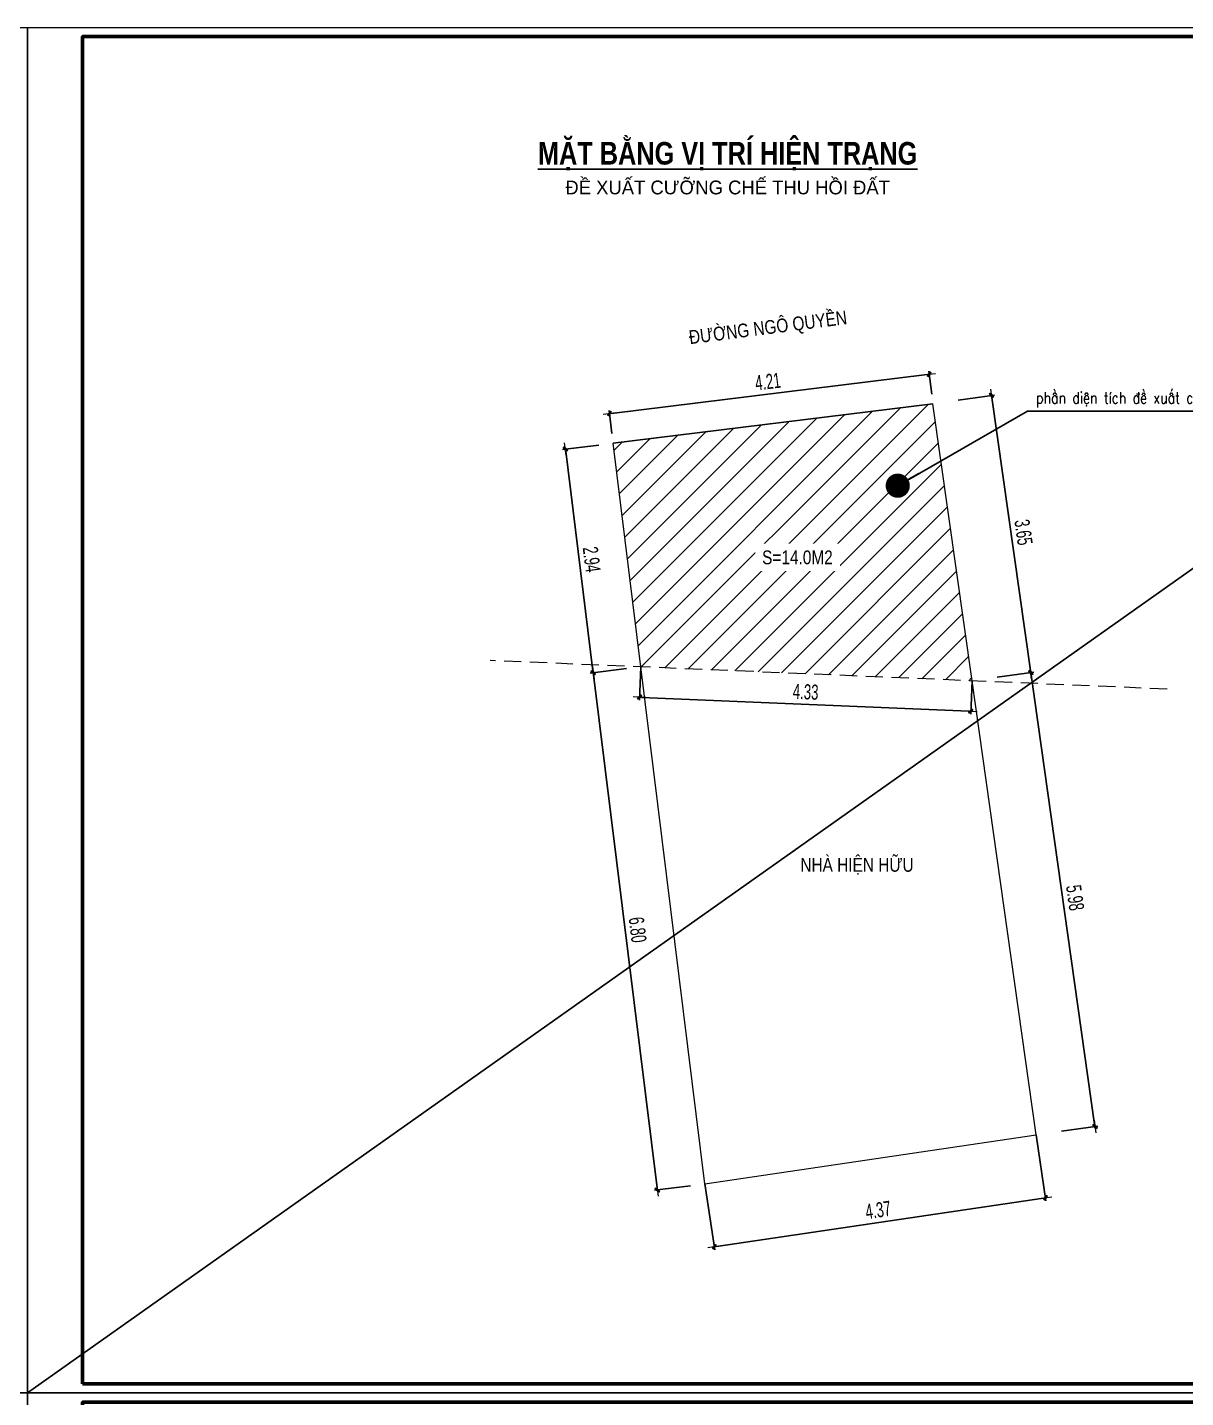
# Model space of a CAD drawing. Header units: millimetres. Extents: x 480521 to 6014615, y -961280 to 187869.
# Drawn here: x 705805 to 720924, y 60064 to 77944 of the extents above; entities that cross this region are included whole.
import ezdxf
from ezdxf.enums import TextEntityAlignment as Align

# ---------------------------------------------------------------- set-up
doc = ezdxf.new("R2010")
doc.units = ezdxf.units.MM
doc.header["$LTSCALE"] = 600
doc.header["$MEASUREMENT"] = 0
doc.linetypes.add('HIDDEN', pattern=[0.375, 0.25, -0.125])
doc.layers.get('0').update_dxf_attribs({"lineweight": 0})
doc.layers.get('Defpoints').update_dxf_attribs({"lineweight": 0})
for name, color, linetype, lineweight in [('dim', 144, 'Continuous', 13), ('Khungten_LCDI', 7, 'Continuous', 25), ('LC Dim', 8, 'Continuous', 18), ('LC Hatch @ 1 (1)', 252, 'Continuous', 9), ('LC Net khuat', 4, 'HIDDEN', 13), ('LC Net thay', 7, 'Continuous', 25), ('LC Text1', 3, 'Continuous', 20), ('LC Text2', 7, 'Continuous', 25)]:
    doc.layers.add(name, color=color, linetype=linetype, lineweight=lineweight)
doc.layers.add('KCS_Plotter', color=11, linetype='Continuous', plot=False)
doc.styles.add('HOATBIF', font='hoatbif.shx', dxfattribs={"width": 0.65})
doc.styles.add('Khungten', font='VHAVAN.TTF', dxfattribs={"width": 0.9, "height": 5000})
doc.styles.add('LC 1', font='VHAVANB.TTF')
doc.styles.add('LC 3', font='vnsimli.shx', dxfattribs={"width": 0.75})
doc.styles.add('LC3', font='VHARIALB.TTF', dxfattribs={"width": 0.8})
doc.styles.add('T2', font='VHARIAL.TTF', dxfattribs={"width": 0.8})
doc.styles.add('Title', font='VHBLACK.TTF')
doc.dimstyles.new('1-100 (1-60)', dxfattribs={"dimscale": 79, "dimtxt": 2.5, "dimasz": 0.35, "dimexe": 0.5, "dimexo": 0, "dimgap": 0.8, "dimtad": 1, "dimdec": 0, "dimzin": 0, "dimdsep": 46, "dimtxsty": 'HOATBIF', "dimblk1": 'DOT', "dimblk2": 'DOT', "dimsah": 1, "dimcen": -1, "dimdle": 1, "dimclrd": 256, "dimclre": 256, "dimclrt": 4, "dimadec": 3, "dimazin": 2, "dimtfac": 0.333333, "dimtdec": 0, "dimtix": 1, "dimtmove": 2, "dimatfit": 3, "dimldrblk": 'DOT', "dimfxl": 1, "dimtvp": 0.833333, "dimtolj": 1, "dimtzin": 0, "dimarcsym": 0})

# ---------------------------------------------------------------- blocks, each defined once
blk = doc.blocks.new('lcdi fix')
at = {"layer": 'Defpoints', "lineweight": 0}
blk.add_lwpolyline([(-1200, -14850), (-1200, 14850), (40800, 14850), (40800, -14850)], close=True, dxfattribs=at)
at = {"layer": 'Khungten_LCDI', "color": 5, "lineweight": 60}
blk.add_lwpolyline([(0, -14650), (0, 14650), (40600, 14650), (40600, -14650)], close=True, dxfattribs=at)
at = {"color": 7, "style": 'Khungten', "width": 0.8}
for tag, p in [('REVISION', (39499, -10746)), ('NGAYHT', (39546, -11609))]:
    blk.add_attdef(tag, text='', height=200, dxfattribs=at).set_placement(p, align=Align.CENTER)
at = {"layer": 'LC Text1', "color": 3, "style": 'LC 1', "width": 1.834006}
for tag, p, p2 in [('TENBANVE1', (36913, -8886), (40339, -8886)), ('TENBANVE2', (36913, -9562), (40339, -9562))]:
    blk.add_attdef(tag, text='', height=250, dxfattribs=at).set_placement(p, p2, align=Align.FIT)
at = {"layer": 'LC Text1', "style": 'Title', "width": 0.7}
blk.add_attdef('SOBANVE', text='', height=250, dxfattribs=at).set_placement((39562, -13896), align=Align.CENTER)
blk = doc.blocks.new('TIEUDE1')
at = {"layer": 'LC Text2', "color": 7, "style": 'LC 1'}
blk.add_attdef('TIªU§Ò', text='', height=5, dxfattribs=at).set_placement((0, 0), align=Align.BOTTOM_CENTER)
blk.add_attdef('TL', text='', height=3, dxfattribs=at).set_placement((0, -2), align=Align.TOP_CENTER)
blk = doc.blocks.new('DOT')
at = {"layer": 'dim'}
for p, q in [((-1, -1), (1, 1)), ((-3, 0), (3, 0))]:
    blk.add_line(p, q, dxfattribs=at)
blk.add_lwpolyline([(0.5, 1), (-1, -0.5), (-0.5, -1), (1, 0.5)], close=True, dxfattribs=at)
blk = doc.blocks.new('*D117')
at = {"layer": 'Defpoints', "color": 0, "transparency": 16777216}
for p in [(713262, 72494), (713625, 69576), (713191, 69522)]:
    blk.add_point(p, dxfattribs=at)
at = {"layer": 'LC Dim', "lineweight": -2, "transparency": 16777216}
for p, q in [((713262, 72494), (712789, 72436)), ((712832, 72413), (713187, 69549)), ((713625, 69576), (713152, 69517))]:
    blk.add_line(p, q, dxfattribs=at)
at = {"layer": 'LC Dim', "lineweight": -2, "transparency": 16777216, "xscale": 27.65, "yscale": 27.65, "zscale": 27.65}
for p, rotation in [((712828, 72441), 97.07620778878324), ((713191, 69522), 277.0762077887832)]:
    blk.add_blockref('DOT', p, dxfattribs=dict(at, rotation=rotation))
at = {"layer": 'LC Dim', "color": 4, "transparency": 16777216, "insert": (713170, 71001), "char_height": 197.5, "attachment_point": 5, "rotation": 277.0762, "style": 'HOATBIF'}
blk.add_mtext('\\A1;2.94', dxfattribs=at)
blk = doc.blocks.new('_Dot')
at = {"color": 0, "linetype": 'ByBlock', "lineweight": -2}
blk.add_line((-0.5, 0), (-1, 0), dxfattribs=at)
at = {"color": 0, "linetype": 'ByBlock', "const_width": 0.5}
blk.add_lwpolyline([(-0.25, 0, 1), (0.25, 0, 1)], format="xyb", close=True, dxfattribs=at)
blk = doc.blocks.new('*D118')
at = {"layer": 'Defpoints', "color": 0, "transparency": 16777216}
for p in [(713625, 69576), (714028, 62774), (714462, 62828)]:
    blk.add_point(p, dxfattribs=at)
at = {"layer": 'LC Dim', "lineweight": -2, "transparency": 16777216}
for p, q in [((713625, 69576), (713152, 69517)), ((713194, 69494), (714025, 62802)), ((714462, 62828), (713989, 62769))]:
    blk.add_line(p, q, dxfattribs=at)
at = {"layer": 'LC Dim', "lineweight": -2, "transparency": 16777216, "xscale": 27.65, "yscale": 27.65, "zscale": 27.65}
for p, rotation in [((713191, 69522), 97.0762077894286), ((714028, 62774), 277.0762077894286)]:
    blk.add_blockref('DOT', p, dxfattribs=dict(at, rotation=rotation))
at = {"layer": 'LC Dim', "color": 4, "transparency": 16777216, "insert": (713770, 66168), "char_height": 197.5, "attachment_point": 5, "rotation": 277.0762, "style": 'HOATBIF'}
blk.add_mtext('\\A1;6.80', dxfattribs=at)
blk = doc.blocks.new('*D119')
at = {"layer": 'Defpoints', "color": 0, "transparency": 16777216}
for p in [(718973, 63493), (714649, 62851), (719095, 62672)]:
    blk.add_point(p, dxfattribs=at)
at = {"layer": 'LC Dim', "lineweight": -2, "transparency": 16777216}
for p, q in [((718973, 63493), (719101, 62633)), ((714649, 62851), (714777, 61991)), ((714799, 62034), (719068, 62668))]:
    blk.add_line(p, q, dxfattribs=at)
at = {"layer": 'LC Dim', "lineweight": -2, "transparency": 16777216, "xscale": 27.65, "yscale": 27.65, "zscale": 27.65}
for p, rotation in [((719095, 62672), 8.445906432068815), ((714771, 62030), 188.4459064320688)]:
    blk.add_blockref('DOT', p, dxfattribs=dict(at, rotation=rotation))
at = {"layer": 'LC Dim', "color": 4, "transparency": 16777216, "insert": (716910, 62511), "char_height": 197.5, "attachment_point": 5, "rotation": 8.4459, "style": 'HOATBIF'}
blk.add_mtext('\\A1;4.37', dxfattribs=at)
blk = doc.blocks.new('*D120')
at = {"layer": 'Defpoints', "color": 0, "transparency": 16777216}
for p in [(717577, 73418), (717609, 73158), (713434, 72643)]:
    blk.add_point(p, dxfattribs=at)
at = {"layer": 'LC Dim', "lineweight": -2, "transparency": 16777216}
for p, q in [((713429, 72907), (717550, 73415)), ((717609, 73158), (717572, 73457)), ((713434, 72643), (713397, 72943))]:
    blk.add_line(p, q, dxfattribs=at)
at = {"layer": 'LC Dim', "lineweight": -2, "transparency": 16777216, "xscale": 27.65, "yscale": 27.65, "zscale": 27.65}
for p, rotation in [((717577, 73418), 7.025806493709058), ((713402, 72904), 187.0258064937091)]:
    blk.add_blockref('DOT', p, dxfattribs=dict(at, rotation=rotation))
at = {"layer": 'LC Dim', "color": 4, "transparency": 16777216, "insert": (715470, 73322), "char_height": 197.5, "attachment_point": 5, "rotation": 7.0258, "style": 'HOATBIF'}
blk.add_mtext('\\A1;4.21', dxfattribs=at)
blk = doc.blocks.new('*D121')
at = {"layer": 'Defpoints', "color": 0, "transparency": 16777216}
for p in [(717953, 73079), (718464, 69463), (718902, 69525)]:
    blk.add_point(p, dxfattribs=at)
at = {"layer": 'LC Dim', "lineweight": -2, "transparency": 16777216}
for p, q in [((717953, 73079), (718430, 73146)), ((718395, 73113), (718898, 69552)), ((718464, 69463), (718941, 69530))]:
    blk.add_line(p, q, dxfattribs=at)
at = {"layer": 'LC Dim', "lineweight": -2, "transparency": 16777216, "xscale": 27.65, "yscale": 27.65, "zscale": 27.65}
for p, rotation in [((718391, 73141), 98.04649337577563), ((718902, 69525), 278.0464933757756)]:
    blk.add_blockref('DOT', p, dxfattribs=dict(at, rotation=rotation))
at = {"layer": 'LC Dim', "color": 4, "transparency": 16777216, "insert": (718807, 71355), "char_height": 197.5, "attachment_point": 5, "rotation": 278.0465, "style": 'HOATBIF'}
blk.add_mtext('\\A1;3.65', dxfattribs=at)
blk = doc.blocks.new('*D122')
at = {"layer": 'Defpoints', "color": 0, "transparency": 16777216}
for p in [(718464, 69463), (719302, 63540), (719740, 63602)]:
    blk.add_point(p, dxfattribs=at)
at = {"layer": 'LC Dim', "lineweight": -2, "transparency": 16777216}
for p, q in [((718464, 69463), (718941, 69530)), ((718906, 69497), (719736, 63629)), ((719302, 63540), (719779, 63607))]:
    blk.add_line(p, q, dxfattribs=at)
at = {"layer": 'LC Dim', "lineweight": -2, "transparency": 16777216, "xscale": 27.65, "yscale": 27.65, "zscale": 27.65}
for p, rotation in [((718902, 69525), 98.04649337613759), ((719740, 63602), 278.0464933761376)]:
    blk.add_blockref('DOT', p, dxfattribs=dict(at, rotation=rotation))
at = {"layer": 'LC Dim', "color": 4, "transparency": 16777216, "insert": (719481, 66586), "char_height": 197.5, "attachment_point": 5, "rotation": 278.0465, "style": 'HOATBIF'}
blk.add_mtext('\\A1;5.98', dxfattribs=at)
blk = doc.blocks.new('*D123')
at = {"layer": 'Defpoints', "color": 0, "transparency": 16777216}
for p in [(713812, 69599), (718136, 69416), (718119, 69020)]:
    blk.add_point(p, dxfattribs=at)
at = {"layer": 'LC Dim', "lineweight": -2, "transparency": 16777216}
for p, q in [((713812, 69599), (713793, 69163)), ((718136, 69416), (718118, 68980)), ((713823, 69201), (718092, 69021))]:
    blk.add_line(p, q, dxfattribs=at)
at = {"layer": 'LC Dim', "lineweight": -2, "transparency": 16777216, "xscale": 27.65, "yscale": 27.65, "zscale": 27.65}
for p, rotation in [((713795, 69203), 177.5816207309362), ((718119, 69020), 357.5816207309363)]:
    blk.add_blockref('DOT', p, dxfattribs=dict(at, rotation=rotation))
at = {"layer": 'LC Dim', "color": 4, "transparency": 16777216, "insert": (715964, 69273), "char_height": 197.5, "attachment_point": 5, "rotation": 357.5816, "style": 'HOATBIF'}
blk.add_mtext('\\A1;4.33', dxfattribs=at)

msp = doc.modelspace()

# ---------------------------------------------------------------- hatches: boundary and pattern name
at = {"layer": 'LC Hatch @ 1 (1)', "ltscale": 2}
h = msp.add_hatch(dxfattribs=at)
h.set_pattern_fill('ANSI31', color=256, scale=1800)
h.set_pattern_definition([(45, (3663.06, 18113.02), (-159.099026, 159.099026), [])])
h.paths.add_polyline_path([(713449.44, 72517.628), (713811.756, 69598.9), (718135.944, 69416.275), (717624.766, 73032.203)])

# ---------------------------------------------------------------- linework, layer by layer
at = {"layer": 'Defpoints', "lineweight": 0}
for points in [[(680604.637, 60123.59), (680604.637, 77943.59), (705804.637, 77943.59), (705804.637, 60123.59)], [(680604.637, 42303.589), (680604.637, 60123.59), (705804.637, 60123.59), (705804.637, 42303.589)]]:
    msp.add_lwpolyline(points, close=True, dxfattribs=at)
at = {"layer": 'LC Net khuat', "color": 1, "lineweight": 13, "ltscale": 1.5, "flags": 128}
msp.add_lwpolyline([(720681.608, 69308.763), (711844.992, 69681.963)], dxfattribs=at)
at = {"layer": 'LC Net thay', "color": 7}
msp.add_line((713449.44, 72517.628), (717624.766, 73032.203), dxfattribs=at)
at = {"layer": 'LC Net thay', "color": 7, "linetype": 'Continuous', "lineweight": 0}
for p, q in [((718135.944, 69416.273), (717624.766, 73032.203)), ((713811.756, 69598.899), (713449.44, 72517.628)), ((714649.351, 62851.447), (713811.756, 69598.899)), ((718973.239, 63493.484), (718135.944, 69416.273)), ((714649.351, 62851.447), (718973.239, 63493.484))]:
    msp.add_line(p, q, dxfattribs=at)

# ---------------------------------------------------------------- block references
at = {"layer": 'LC Net thay', "xscale": 0.6000000155618168, "yscale": 0.6000000155618168, "zscale": 0.6000000155618168}
for p in [(706524.637, 69033.59), (706524.637, 51213.589)]:
    msp.add_blockref('lcdi fix', p, dxfattribs=at)
at = {"layer": 'LC Text2'}
ref = msp.add_blockref('TIEUDE1', (714945.613, 76065.064), dxfattribs=dict(at, xscale=60.00000000003865, yscale=60.00000000003865, zscale=60.00000000003865))
ref.add_attrib('TIªU§Ò', '%%UmÆt b»ng vÞ trÝ hiÖn tr¹ng', dxfattribs={"color": 7, "height": 295.46488, "style": 'LC3', "width": 0.8}).set_placement((714945.613, 76065.064), align=Align.BOTTOM_CENTER)
ref.add_attrib('TL', '®Ò xuÊt c\xadìng chÕ thu håi ®Êt', dxfattribs={"color": 7, "height": 180, "style": 'LC 1'}).set_placement((714945.613, 75945.064), align=Align.TOP_CENTER)

# ---------------------------------------------------------------- texts
at = {"layer": 'LC Text1', "color": 3, "style": 'LC 3', "width": 0.8}
msp.add_text('phÇn diÖn tÝch ®Ò xuÊt c\xadìng chÕ thu håi ®Êt', height=150, dxfattribs=at).set_placement((718971.573, 73034.948))
at = {"layer": 'LC Text2', "style": 'T2', "width": 0.8}
msp.add_text('®\xadêng ng« quyÒn', height=180, rotation=7.3050148, dxfattribs=at).set_placement((714452.914, 73809.137))

# ---------------------------------------------------------------- dimensions: what is measured, and where the dimension line sits
at = {"layer": 'LC Dim'}
for p1, p2, distance, picture, middle in [((713433.955, 72643.274), (717609.281, 73157.848), 262.247, '*D120', (715469.732, 73321.572)), ((717953.217, 73078.636), (718464.395, 69462.708), 442.283, '*D121', (718807.09, 71355.25)), ((713262.346, 72494.403), (713624.662, 69575.675), -437.252, '*D117', (713170.299, 71001.125)), ((713811.756, 69598.9), (718135.944, 69416.273), -396.75, '*D123', (715963.942, 69272.996)), ((714649.351, 62851.447), (718973.239, 63493.484), -830.599, '*D119', (716909.503, 62511.068))]:
    dim = msp.add_aligned_dim(p1=p1, p2=p2, distance=distance, dimstyle='1-100 (1-60)', override={"dimdec": 2, "dimlfac": 0.001}, dxfattribs=at)
    dim.commit()
    dim.dimension.update_dxf_attribs({"geometry": picture, "text_midpoint": middle})
for base, p1, p2, angle, picture, middle in [((714028.336, 62774.357), (713624.662, 69575.675), (714462.257, 62828.222), 97.0762078, '*D118', (713770.255, 66168.034)), ((719739.619, 63601.826), (718464.395, 69462.708), (719301.691, 63539.916), 98.0464934, '*D122', (719481.327, 66585.89))]:
    dim = msp.add_linear_dim(base=base, p1=p1, p2=p2, angle=angle, dimstyle='1-100 (1-60)', override={"dimdec": 2, "dimlfac": 0.001}, dxfattribs=at)
    dim.commit()
    dim.dimension.update_dxf_attribs({"geometry": picture, "text_midpoint": middle})

# ---------------------------------------------------------------- leaders
msp.add_leader([(717165.873, 71963.43), (718858.069, 72934.256), (723911.923, 72934.256)], dimstyle='1-100 (1-60)', override={"dimasz": 4, "dimdec": 2, "dimlfac": 0.001}, dxfattribs=at)

# ---------------------------------------------------------------- next in the draw order: texts
at = {"layer": 'LC Text2', "char_height": 180, "attachment_point": 1, "style": 'T2', "bg_fill": 3, "box_fill_scale": 1.5, "bg_fill_color": 256, "bg_fill_transparency": 0}
for s, insert, width in [('s=14.0m2', (715395.313, 71118.142), 927.25441), ('nhµ hiÖn h÷u', (715894.365, 67105.519), 1438.55853)]:
    msp.add_mtext(s, dxfattribs=dict(at, insert=insert, width=width))

# ---------------------------------------------------------------- next in the draw order: linework, layer by layer
at = {"layer": 'KCS_Plotter'}
msp.add_line((705804.637, 60123.59), (731004.637, 77943.59), dxfattribs=at)

doc.saveas('drawing.dxf')
